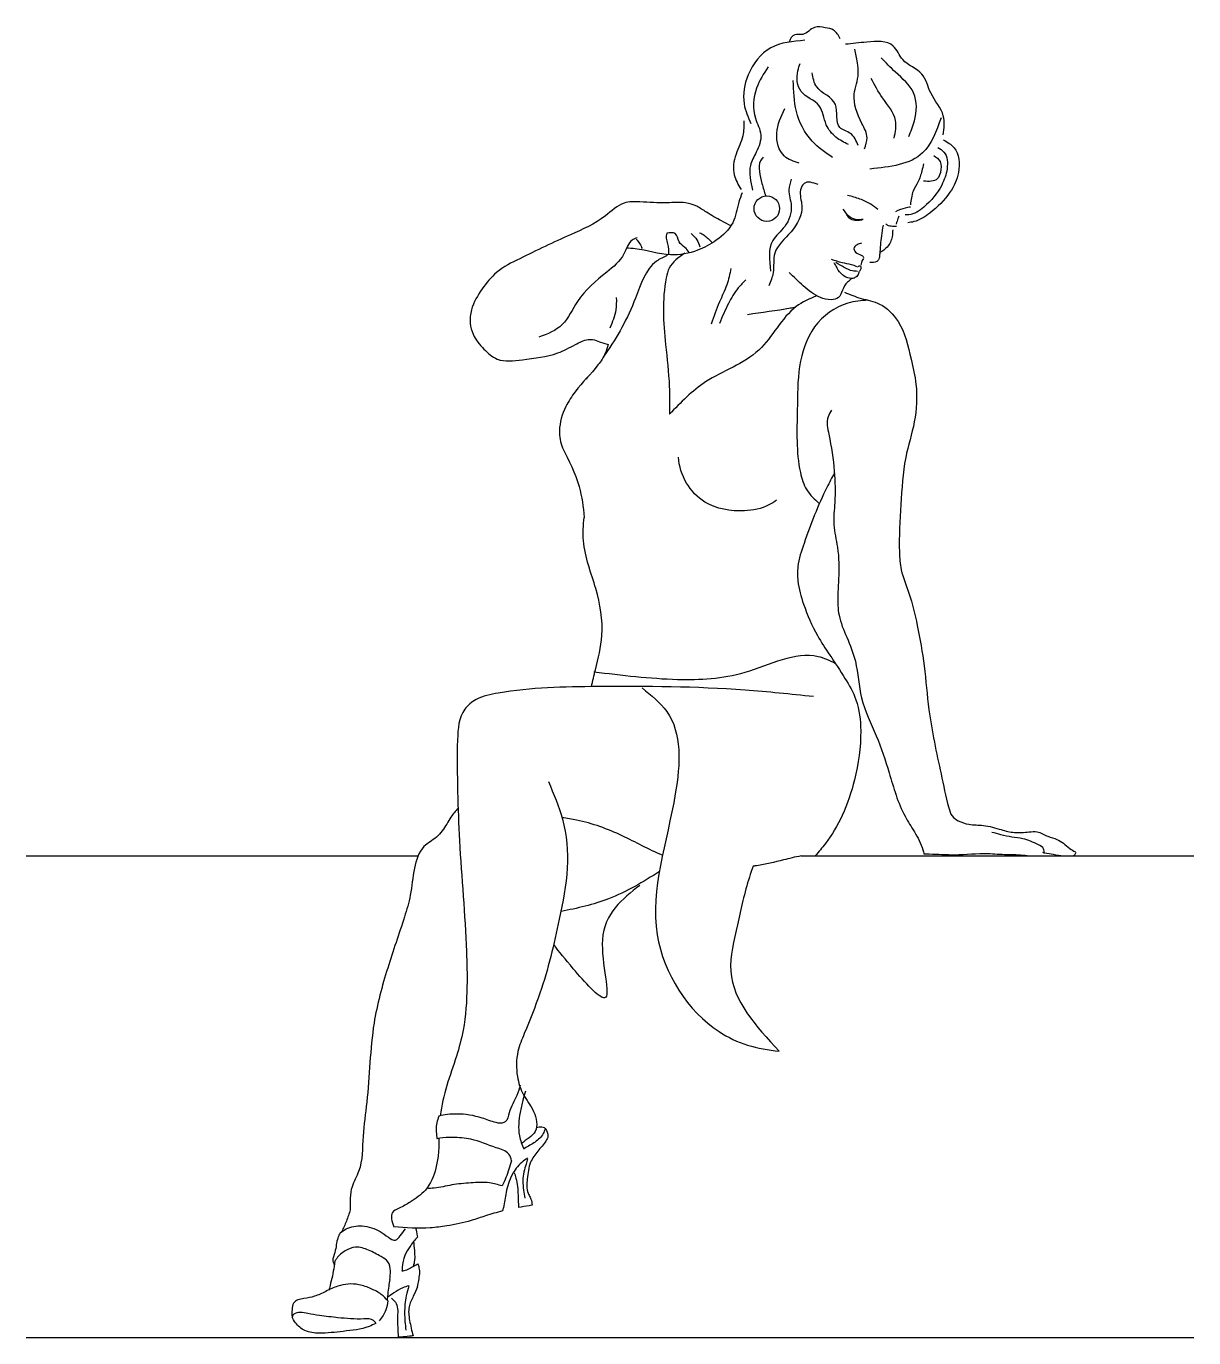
# Model space of a CAD drawing. Header units: millimetres. Extents: x -581 to 581, y 0 to 1307.
import ezdxf

# ---------------------------------------------------------------- set-up
doc = ezdxf.new("R2010")
doc.units = ezdxf.units.MM
doc.layers.add('ceco.net 137', color=7, linetype='Continuous')

msp = doc.modelspace()

# ---------------------------------------------------------------- linework, layer by layer
at = {"layer": 'ceco.net 137'}
for p, q in [((-10.6, 992.2), (-1.8, 989.6)), ((-581.4, 480), (-191.3, 480)), ((190.4, 480), (581.4, 480)), ((581.4, 0), (-581.4, 0))]:
    msp.add_line(p, q, dxfattribs=at)
msp.add_circle((156.2, 1124.9), 12.7, dxfattribs=at)
msp.add_arc((258.4, 1078.4), 10.3, 337.9569, 6.4846, dxfattribs=at)
for points, knots in [([(229.3, 1294.2), (227.5, 1297.6), (224.1, 1303.6), (213.8, 1305.2), (202.1, 1307.6), (194.6, 1296.8), (182.6, 1299.4), (179.6, 1294.2), (178.3, 1290.8)], [0, 0, 0, 0, 3.495495, 6.26072, 9.699153, 14.144679, 16.705438, 19.810007, 19.810007, 19.810007, 19.810007]), ([(152.5, 1176), (151.5, 1174.9), (148.2, 1171.1), (148.6, 1161.2), (151.3, 1149.8), (153.7, 1141.7), (154.9, 1137.6)], [0, 0, 0, 0, 1.353502, 4.81828, 8.782378, 12.935789, 12.935789, 12.935789, 12.935789]), ([(131.5, 1140.6), (130.4, 1137.5), (126.8, 1127.8), (124.2, 1109), (107, 1093), (85.9, 1081.7), (57.3, 1076), (34.1, 1084.7), (19.3, 1085.4), (16.4, 1085.4)], [0, 0, 0, 0, 3.182919, 10.057208, 17.779049, 24.598774, 33.387261, 44.94533, 47.75898, 47.75898, 47.75898, 47.75898]), ([(281.7, 1103.8), (281.4, 1101.6), (281.4, 1095.1), (277.3, 1086.5), (271.4, 1082.7), (268.7, 1081.1)], [0, 0, 0, 0, 2.161133, 5.894538, 8.844954, 8.844954, 8.844954, 8.844954]), ([(57.1, 1078.3), (53.3, 1076.6), (36.5, 1068.8), (24, 1027.2), (7.1, 996.4), (-5.6, 978.7), (-6.1, 978)], [0, 0, 0, 0, 1.229684, 5.44304, 11.775463, 12.032862, 12.032862, 12.032862, 12.032862]), ([(74.4, 1080.4), (68.3, 1076.1), (59.3, 1069.8), (51.3, 1037.3), (54.2, 997.6), (59.5, 952.5), (59.5, 929.3), (59.2, 920)], [0, 0, 0, 0, 2.115985, 3.139225, 9.792651, 13.959383, 16.760848, 16.760848, 16.760848, 16.760848]), ([(206, 1038.1), (198.7, 1035.1), (174, 1023.9), (152.7, 976), (96, 958.4), (70.4, 931.7), (59.2, 920)], [0.354376, 0.354376, 0.354376, 0.354376, 2.676565, 8.391571, 14.58096, 19.405505, 19.405505, 19.405505, 19.405505]), ([(256.9, 1033.6), (250.2, 1033.3), (229.9, 1031.3), (199.6, 1009.1), (186.6, 967.3), (186.9, 918), (184.9, 876.5), (194.6, 843.8), (203.8, 835.3), (208.5, 831.2)], [0.84096, 0.84096, 0.84096, 0.84096, 2.857515, 6.928512, 11.14595, 15.48869, 21.725167, 23.570934, 25.419997, 25.419997, 25.419997, 25.419997]), ([(184.5, 1026.5), (182.9, 1026.2), (167.1, 1023.4), (151.3, 1021.2), (137, 1019.2)], [1.823525, 1.823525, 1.823525, 1.823525, 2.311929, 6.631552, 6.631552, 6.631552, 6.631552]), ([(-1.8, 989.6), (-2.6, 986.6), (-4.7, 979.2), (-15.9, 963.1), (-31.8, 947.7), (-45.9, 925.9), (-51.9, 906.4), (-49.4, 891.9), (-47.3, 886.6)], [0, 0, 0, 0, 0.918953, 2.289855, 5.795601, 7.545432, 10.040635, 11.752207, 11.752207, 11.752207, 11.752207]), ([(220.7, 924), (219.4, 921.9), (214.8, 914.7), (219.7, 893), (224, 865.5), (224.6, 835.1), (221.7, 809.7), (228, 784.8), (228.3, 757.6), (226.2, 735.1), (228.3, 715.2), (236.3, 697.3), (247, 670.7), (248, 635.6), (266.1, 600.5), (279, 560.8), (288.2, 527.1), (303.7, 503.8), (310.4, 491.1), (312.6, 483.3), (313, 481.8)], [0, 0, 0, 0, 2.400949, 8.022612, 20.00706, 30.116834, 37.234958, 44.560239, 54.722707, 63.337701, 66.480176, 73.901985, 82.154571, 94.10054, 107.176119, 119.771849, 134.657961, 140.480655, 146.86063, 148.345651, 148.345651, 148.345651, 148.345651]), ([(-47.3, 886.6), (-40.9, 874), (-29.8, 851.9), (-26.6, 827.6), (-25.8, 817.2)], [0, 0, 0, 0, 4.203485, 7.339129, 7.339129, 7.339129, 7.339129]), ([(166, 834.6), (163.5, 832.7), (153.8, 826.4), (129, 821.7), (96.7, 827.1), (74.4, 850.5), (68.7, 868.3), (68.3, 877.3)], [5.122531, 5.122531, 5.122531, 5.122531, 6.024667, 8.535247, 12.556149, 15.187292, 17.869771, 17.869771, 17.869771, 17.869771]), ([(223.6, 861.6), (221, 856.8), (209, 834.3), (197.1, 803), (186.5, 771.6), (186.7, 750.6), (193.4, 727.3), (204, 702.3), (219.8, 678.8), (233.6, 658.2), (247.5, 633.9), (251.4, 598.5), (245.7, 559.3), (233, 521.4), (218.4, 496.3), (207.8, 484.1), (204.3, 480)], [2.569816, 2.569816, 2.569816, 2.569816, 7.794413, 27.26255, 35.009628, 39.593947, 47.303209, 58.320469, 65.740584, 74.685257, 82.450974, 92.50067, 108.394756, 120.525493, 131.010043, 136.220502, 136.220502, 136.220502, 136.220502]), ([(-18.5, 648.7), (-17.1, 654.3), (-13.2, 671.1), (-4.9, 703.5), (-11.2, 739.4), (-21.9, 769.6), (-27.5, 793.5), (-26.6, 809.5), (-25.8, 817.2)], [0.477453, 0.477453, 0.477453, 0.477453, 6.073914, 17.239465, 32.467142, 40.328313, 48.423645, 55.87647, 55.87647, 55.87647, 55.87647]), ([(224.7, 671.5), (219, 674.5), (190.6, 687.6), (136.6, 657.3), (62, 653.6), (11.8, 659.8), (-16, 663.2)], [0.989339, 0.989339, 0.989339, 0.989339, 2.877126, 10.370743, 17.093319, 25.469811, 25.469811, 25.469811, 25.469811]), ([(202.6, 638.7), (179.9, 641.1), (108.4, 648.6), (3.3, 649.4), (-86.2, 647.7), (-131.4, 638.5), (-150.4, 623.3), (-152.7, 587.9), (-151.9, 545.2), (-149.6, 474.4), (-143.2, 410.1), (-142, 347), (-144.1, 311.8), (-153, 279.1), (-163.1, 251.5), (-167.8, 231.4), (-169.1, 221.1)], [0, 0, 0, 0, 22.074721, 69.627294, 101.503288, 108.859283, 113.700815, 123.794935, 140.517544, 156.248929, 191.950333, 203.163198, 217.346539, 225.914742, 235.825164, 245.822946, 245.822946, 245.822946, 245.822946]), ([(31.9, 647.4), (41.1, 640.1), (72.4, 614.9), (67.6, 522.9), (24.9, 406.5), (92, 303.3), (146.5, 287.4), (168.6, 285.6)], [0, 0, 0, 0, 3.452221, 11.779407, 25.176056, 36.676498, 43.362182, 43.362182, 43.362182, 43.362182]), ([(-61.4, 554.1), (-56.1, 541.8), (-44.3, 514.5), (-40.4, 466.8), (-51.8, 408.9), (-64.9, 353.2), (-82.2, 310.6), (-93.5, 283.6), (-93.6, 262.3), (-87.4, 241.3), (-74.7, 227), (-70.1, 203.7), (-83.5, 197.7), (-88, 193.5)], [0, 0, 0, 0, 12.945306, 28.673714, 45.362934, 69.902787, 83.877263, 89.947095, 98.028944, 104.044782, 110.541515, 116.958183, 122.799073, 122.799073, 122.799073, 122.799073]), ([(-151.3, 527.5), (-153.8, 524.7), (-159.8, 517.7), (-165.1, 506.7), (-174.3, 496.7), (-189, 489.2), (-196.2, 466.3), (-197.6, 442.4), (-207.7, 409.2), (-222.3, 367.7), (-239, 306.5), (-239.5, 249.3), (-247.1, 200.7), (-246, 171), (-259.4, 148.9), (-259, 135.4), (-258.7, 127.5)], [1.118358, 1.118358, 1.118358, 1.118358, 4.758425, 10.04385, 12.789545, 17.824088, 25.405695, 34.202216, 41.390207, 58.718012, 76.940939, 102.519626, 113.517524, 124.892997, 130.266217, 137.696975, 137.696975, 137.696975, 137.696975]), ([(52.3, 480.7), (38.6, 486.4), (11.7, 501.7), (-22.2, 514.2), (-42.9, 517.5), (-47.8, 518.1)], [47.07515, 47.07515, 47.07515, 47.07515, 61.429545, 76.929556, 81.688604, 81.688604, 81.688604, 81.688604]), ([(190.4, 480), (184.1, 478.9), (169.7, 475.2), (154, 471.4), (143.8, 469.9), (142.6, 469.8)], [1.870694, 1.870694, 1.870694, 1.870694, 7.47586, 16.263588, 17.47095, 17.47095, 17.47095, 17.47095]), ([(415.5, 480), (414.8, 480.1), (408.1, 481.3), (395, 480.6), (371.7, 483.1), (345.9, 480), (324.8, 481.6), (314.6, 481.8), (313, 481.8)], [5.151293, 5.151293, 5.151293, 5.151293, 5.797243, 11.747932, 17.7648, 28.460441, 36.686569, 38.277019, 38.277019, 38.277019, 38.277019]), ([(463.9, 483.3), (463.5, 482.4), (462.8, 481.1), (461.9, 480.3), (461.5, 480)], [0, 0, 0, 0, 0.878262, 1.37545, 1.37545, 1.37545, 1.37545]), ([(49.2, 464.6), (33.2, 454), (2, 435.8), (-32.6, 427.7), (-48.8, 424.8)], [7.363177, 7.363177, 7.363177, 7.363177, 25.910713, 41.786597, 41.786597, 41.786597, 41.786597]), ([(142.6, 469.8), (141.3, 466.2), (134.6, 447.2), (127.6, 412.6), (111.2, 348.1), (144.9, 310.5), (168.6, 285.6)], [1.512408, 1.512408, 1.512408, 1.512408, 2.670148, 7.563358, 12.22535, 21.585163, 21.585163, 21.585163, 21.585163]), ([(29.8, 450.7), (12.1, 436.9), (-21.4, 411.1), (9.6, 315.1), (-35.9, 366.2), (-50.5, 384.6), (-56.1, 391.8)], [0, 0, 0, 0, 6.561949, 12.37469, 16.632936, 19.633981, 19.633981, 19.633981, 19.633981]), ([(-89.5, 251.7), (-90.4, 248.2), (-93.2, 238.7), (-100.4, 227.9), (-101.9, 216.5), (-107.5, 213.2), (-116.1, 214.5), (-130.5, 220.7), (-150.2, 223.8), (-164.9, 222.4), (-170.6, 220.7)], [0, 0, 0, 0, 3.452414, 9.553455, 12.787332, 13.266151, 15.730054, 20.482686, 28.800038, 34.581594, 34.581594, 34.581594, 34.581594]), ([(-84.1, 245.8), (-85, 242.8), (-87, 235.7), (-90.5, 221.1), (-92.1, 204), (-87.7, 192.4), (-85.9, 188.1)], [0, 0, 0, 0, 3.066869, 7.108927, 14.582198, 19.086093, 19.086093, 19.086093, 19.086093]), ([(-170.6, 220.7), (-171.3, 218.5), (-173.5, 211.8), (-173.3, 204), (-172.3, 198.7), (-172.2, 198.1)], [0.155529, 0.155529, 0.155529, 0.155529, 2.310853, 6.991564, 7.519658, 7.519658, 7.519658, 7.519658]), ([(-64.5, 208.5), (-64.8, 208.7), (-66.4, 210), (-69.8, 210.1), (-72.3, 209.4), (-73.2, 209.1)], [0, 0, 0, 0, 0.357137, 2.010447, 2.922818, 2.922818, 2.922818, 2.922818]), ([(-170.4, 198.6), (-170.4, 193.2), (-170.6, 183.2), (-173.7, 165.5), (-181.1, 146.9), (-197.4, 136.3), (-208.2, 129.5), (-217.6, 126.1), (-218.1, 117.6), (-216.4, 113.1), (-215.3, 110.6)], [253.082355, 253.082355, 253.082355, 253.082355, 258.324865, 262.71704, 270.549348, 276.788575, 280.848189, 283.4055, 285.425643, 288.106686, 288.106686, 288.106686, 288.106686]), ([(-98, 176.4), (-98.6, 178.9), (-101, 185.7), (-118.2, 190.4), (-135.5, 198.5), (-155, 199.6), (-166.4, 199.7), (-171.3, 198.4), (-172.2, 198.1)], [0.731918, 0.731918, 0.731918, 0.731918, 3.094337, 7.611664, 16.181839, 22.123059, 26.236942, 27.102655, 27.102655, 27.102655, 27.102655]), ([(-64.5, 208.5), (-65.3, 206.4), (-67, 201.1), (-74.6, 194.3), (-82, 190.7), (-85.6, 188.3), (-85.9, 188.1)], [0, 0, 0, 0, 1.585341, 5.359443, 9.302739, 9.599338, 9.599338, 9.599338, 9.599338]), ([(-64.5, 208.5), (-62.5, 205.9), (-61.2, 200), (-64.6, 194.4), (-72.1, 186), (-80.8, 174.1), (-82.3, 159.3), (-83.4, 146.8), (-79.9, 140.8), (-78.2, 136.8), (-77.8, 134.2), (-77.6, 132.1)], [0, 0, 0, 0, 1.638737, 3.710655, 8.02392, 12.223855, 17.728838, 22.236438, 23.77414, 24.397436, 26.395531, 26.395531, 26.395531, 26.395531]), ([(-98, 176.4), (-100, 170.8), (-102.3, 162.2), (-106.1, 154.1), (-107.4, 151.3)], [129.181741, 129.181741, 129.181741, 129.181741, 134.92277, 137.85353, 137.85353, 137.85353, 137.85353]), ([(-82.1, 179.2), (-84.1, 177.7), (-90.3, 173.2), (-99, 161.8), (-103.6, 145.8), (-105.3, 133.6), (-106.7, 127.5), (-107, 126.4)], [0, 0, 0, 0, 2.390993, 7.466577, 13.41897, 18.330508, 19.420409, 19.420409, 19.420409, 19.420409]), ([(-95.4, 164.3), (-94.8, 162.6), (-92.3, 155.4), (-91.5, 143.7), (-91.3, 133.9), (-91.2, 129.9)], [0, 0, 0, 0, 1.741311, 7.35996, 11.224853, 11.224853, 11.224853, 11.224853]), ([(-107.4, 151.3), (-111.5, 152.5), (-121.7, 155.4), (-138.8, 154.4), (-157.2, 152.8), (-171.6, 149), (-180, 148.8), (-182.5, 148.9)], [0.182978, 0.182978, 0.182978, 0.182978, 4.330426, 10.394258, 16.49536, 22.310691, 24.666548, 24.666548, 24.666548, 24.666548]), ([(-77.6, 132.1), (-78.6, 131.9), (-83.1, 131), (-87.6, 130.4), (-91.2, 129.9)], [0.279258, 0.279258, 0.279258, 0.279258, 1.20642, 4.733155, 4.733155, 4.733155, 4.733155]), ([(-258.7, 127.5), (-259.9, 123.7), (-262.2, 116.3), (-265.6, 109.2), (-267.1, 105.8)], [0, 0, 0, 0, 3.846422, 7.517873, 7.517873, 7.517873, 7.517873]), ([(-107, 126.4), (-112.8, 124.8), (-123.2, 121.8), (-141.3, 115.5), (-159.8, 111.7), (-185.5, 108.2), (-203.2, 109.6), (-215.3, 110.6)], [0.074786, 0.074786, 0.074786, 0.074786, 5.725246, 10.541608, 18.588253, 23.950912, 35.662096, 35.662096, 35.662096, 35.662096]), ([(-268.8, 104.5), (-266.9, 106), (-260.5, 110.5), (-245.9, 112.7), (-230.7, 107.9), (-221.9, 100.7), (-213.7, 95.4), (-208.3, 102.3), (-205.4, 106.2), (-203.8, 108.4)], [0.464113, 0.464113, 0.464113, 0.464113, 2.773874, 7.993031, 14.09791, 17.317491, 19.734487, 21.778861, 24.573553, 24.573553, 24.573553, 24.573553]), ([(-191.5, 100.7), (-191.6, 101), (-192, 103.9), (-192.6, 106.7), (-193.3, 109.2)], [1.245022, 1.245022, 1.245022, 1.245022, 1.54999, 4.035511, 4.035511, 4.035511, 4.035511]), ([(-268.8, 104.5), (-269.6, 102.9), (-272.6, 96.8), (-272.6, 87.1), (-277, 77.9), (-275.2, 74.1), (-274.6, 73)], [0.33605, 0.33605, 0.33605, 0.33605, 2.048562, 6.862455, 9.74358, 10.936091, 10.936091, 10.936091, 10.936091]), ([(-191.5, 100.7), (-194.3, 97.5), (-199.2, 91.7), (-205, 81.5), (-206.9, 72.9), (-207.1, 67.5), (-207.2, 66.2)], [0.907788, 0.907788, 0.907788, 0.907788, 5.015327, 8.227647, 12.176072, 13.433074, 13.433074, 13.433074, 13.433074]), ([(-195.7, 95.8), (-195.5, 93.7), (-194.9, 87.6), (-194, 79.2), (-195.4, 73.1), (-196, 71)], [0.553833, 0.553833, 0.553833, 0.553833, 2.576144, 6.487349, 8.619056, 8.619056, 8.619056, 8.619056]), ([(-219.2, 58.1), (-218.9, 60.8), (-218.3, 66.7), (-219.9, 76.2), (-229.7, 82), (-239.7, 87.3), (-252.7, 91.9), (-264.5, 86.8), (-270.7, 81.4), (-273.5, 77.3), (-274.1, 76.3)], [0, 0, 0, 0, 2.719085, 5.779089, 8.510918, 13.083322, 17.329127, 20.654317, 24.377392, 25.481018, 25.481018, 25.481018, 25.481018]), ([(-274.1, 76.3), (-274.6, 73), (-275.9, 63.1), (-278.4, 53.5), (-280.1, 47.2)], [17.338244, 17.338244, 17.338244, 17.338244, 20.610316, 26.923537, 26.923537, 26.923537, 26.923537]), ([(-191.2, 73.4), (-192.5, 72.8), (-197.2, 70.5), (-202.2, 67), (-206.6, 66.3), (-207.2, 66.2)], [0.336491, 0.336491, 0.336491, 0.336491, 1.720399, 5.419726, 6.002426, 6.002426, 6.002426, 6.002426]), ([(-191.7, 50.7), (-191.3, 52.8), (-190.1, 59.1), (-188.7, 67.1), (-190.7, 72.2), (-191.2, 73.4)], [0, 0, 0, 0, 2.144283, 6.186132, 7.468257, 7.468257, 7.468257, 7.468257]), ([(-221.2, 36.8), (-223.3, 39.1), (-228, 44.2), (-238.3, 49.1), (-252.4, 54.6), (-269, 53.2), (-282.8, 46.3), (-293.8, 40.9), (-304.6, 39.1), (-316, 37), (-316.8, 27.7), (-316.8, 23), (-316.7, 20.6)], [0, 0, 0, 0, 2.993442, 6.639707, 10.858212, 17.665263, 21.850213, 25.856799, 29.288017, 32.937959, 35.146148, 37.435898, 37.435898, 37.435898, 37.435898]), ([(-219.2, 58.1), (-219.6, 55.9), (-220.6, 51), (-221.3, 44.1), (-221.8, 39.5), (-222, 37.7)], [0, 0, 0, 0, 2.192236, 4.846094, 6.655645, 6.655645, 6.655645, 6.655645]), ([(-217.7, 39.3), (-216.2, 38.1), (-210.9, 33.9), (-212, 18.7), (-211.3, 7.3), (-210.9, 0.7)], [0, 0, 0, 0, 1.751493, 6.437399, 13.03925, 13.03925, 13.03925, 13.03925]), ([(-233.1, 14.3), (-233.8, 15.4), (-236.5, 19.3), (-251.4, 18.1), (-268.4, 19.7), (-287.1, 21.7), (-299.7, 23.9), (-307.9, 25.6), (-314.8, 24.7), (-316.3, 21.7), (-316.7, 20.6)], [0, 0, 0, 0, 1.247379, 4.399478, 12.717046, 18.751305, 22.481081, 24.978003, 27.128868, 28.247588, 28.247588, 28.247588, 28.247588]), ([(-196.2, 1.9), (-197.4, 1.8), (-201.4, 1.2), (-206.3, 0.7), (-210.1, 0.7), (-210.9, 0.7)], [0, 0, 0, 0, 1.155776, 3.937325, 4.779207, 4.779207, 4.779207, 4.779207])]:
    msp.add_open_spline(points, degree=3, knots=knots, dxfattribs=at)
for points in [[(194.2, 1292.6), (160.1, 1285), (137.6, 1258.1), (133.6, 1229.3), (140.3, 1209.6)], [(332, 1198.4), (332, 1217.2), (319.5, 1240.1), (310.5, 1259), (291.6, 1273.3), (282.2, 1286.8), (255.7, 1290.8), (234.6, 1288.6)], [(253.4, 1184.5), (256.1, 1195.4), (250.9, 1209.7), (243.3, 1238.9), (247.3, 1259.3), (246.4, 1270.2), (244, 1283.9)], [(237.6, 1188.7), (225.1, 1196), (215.4, 1208.5), (208.4, 1227.3), (190.4, 1241.6), (187.1, 1262.3), (189.5, 1269.6)], [(297.5, 1196.6), (303.3, 1212.3), (302.4, 1240.1), (284.4, 1260.8), (270.1, 1275.1)], [(157.5, 1266), (146, 1245), (144.8, 1214.9), (150.2, 1198.5), (145.7, 1181.1), (139.9, 1168), (142, 1143.4)], [(247.3, 1187.8), (239.4, 1199.7), (229, 1205.7), (224.5, 1228.6), (205.9, 1246.2), (201.4, 1260.2)], [(283.1, 1195.2), (284.4, 1212.7), (271.4, 1235.2), (260.2, 1254.5)], [(221.6, 1175.9), (201.4, 1192.1), (185.7, 1221.7), (182.6, 1252.6)], [(188.3, 1170.2), (173.7, 1177.2), (166.1, 1200), (174.3, 1224.6)], [(329.8, 1215.4), (311.4, 1180.4), (258.9, 1164.3)], [(133.2, 1212.3), (132.3, 1197.5), (125.5, 1179.1), (123.7, 1158.5), (130.5, 1144.1)], [(332, 1193.5), (342.7, 1185.6), (347.1, 1161), (338.6, 1141.2), (318.5, 1120.5), (302.7, 1111.9), (296.5, 1110.8)], [(326.5, 1185.8), (332.6, 1181.2), (335.7, 1164.5), (330.4, 1148.4), (312.6, 1126.4), (297.6, 1118.7), (294.1, 1118.7)], [(322.5, 1177.9), (328.7, 1171.7), (329.1, 1161), (326, 1154.6), (312.2, 1152.2)], [(312.2, 1169.5), (310.6, 1162.4), (306.7, 1151.4), (302, 1142.4), (299.2, 1128.8)], [(180.5, 1154.3), (178.2, 1143.6), (180.5, 1127.8), (174, 1107.1), (162.2, 1093.2), (160, 1062.5)], [(207.3, 1149), (193.3, 1149.9), (189.8, 1143.6), (191.1, 1127.9), (180.3, 1101.9), (164.2, 1080.4), (162.4, 1061.1), (158.3, 1048.1)], [(266.9, 1124), (259.7, 1129.3), (249, 1134.4), (236.6, 1138.1)], [(120.8, 1107.7), (111.1, 1112.6), (96, 1121.4), (86.4, 1127.2), (75.3, 1130.7), (56.9, 1130.7), (29.8, 1131.6), (14, 1130.4), (-4.6, 1117.6), (-39.4, 1098.9), (-89.9, 1075), (-112.9, 1061.3), (-127.2, 1045), (-138, 1024), (-139.2, 1010.8), (-136.3, 999.7), (-125.5, 984.9), (-112.3, 975), (-87.3, 974.4), (-52, 981.1), (-34.5, 989.5), (-21.7, 994.5), (-17.3, 994.5), (-10.6, 992.2)], [(252.1, 1114.1), (245.8, 1113.8), (237.8, 1117.5), (232.3, 1124.5)], [(299.2, 1126.4), (294.1, 1125.5), (284.4, 1121.8)], [(251.1, 1113.5), (248.6, 1113.1), (239.3, 1114.6), (235.6, 1118.8)], [(287.8, 1117.4), (286.8, 1115.1), (285.1, 1109.5)], [(56.5, 1100.3), (55.9, 1095.6), (57.4, 1089.8), (58.3, 1078.7)], [(79, 1081.1), (74.6, 1086.3), (68.8, 1091.9), (65, 1100), (61.5, 1100.9), (56.5, 1100.3)], [(80.7, 1100), (86.6, 1093.9), (89.5, 1086.9)], [(89.2, 1100.9), (93.8, 1098.3), (101.7, 1091.3)], [(272, 1108.3), (270.3, 1097.8), (268.6, 1079.6)], [(274.8, 1109.7), (277.1, 1108.1), (280.2, 1107.6), (285.2, 1107.5)], [(27, 1095.9), (22.1, 1093.6), (13.9, 1079.9), (-3.3, 1061.5), (-32.4, 1032.4), (-47.6, 1009.3), (-70.9, 996.8)], [(25.9, 1094.5), (29.7, 1089.8), (32, 1085.1)], [(250.5, 1090.6), (246.1, 1088.9), (242.9, 1085), (245.8, 1080.6), (251.4, 1077.7), (252.6, 1076.3)], [(246, 1067), (240.6, 1069), (231.4, 1070.9), (220.7, 1074.3)], [(252.4, 1075.3), (251.2, 1073.3), (250, 1068.7)], [(267.9, 1074.6), (265.7, 1072.2), (258.7, 1071.2)], [(120.5, 1065.4), (116.3, 1048.9), (109, 1031.9), (100.8, 1009.9)], [(240.3, 1054.5), (236.6, 1051.7), (231.5, 1043.5), (227.6, 1036.3), (220.2, 1034.1), (209.6, 1036.4), (192.4, 1048), (178.5, 1061.2)], [(243, 1055.5), (238.7, 1055.5), (231.7, 1058.9), (226.3, 1065.5), (224.1, 1069.8), (223.3, 1070.8)], [(246.6, 1062.4), (241.6, 1062.8), (233.4, 1066.3), (224.9, 1071.1)], [(247.7, 1062.1), (247.6, 1060.2), (244.9, 1056.7), (243.1, 1055.6)], [(249.8, 1067.4), (247.9, 1067.5), (246.6, 1066.7)], [(248.4, 1062.5), (249.6, 1063.8), (250.1, 1067.2)], [(135.3, 1053.9), (127.8, 1045.9), (118, 1030.4), (109, 1010.4)], [(6.3, 1036.2), (5.8, 1024.2), (-0.1, 1005.8)], [(233.6, 1041.5), (250.1, 1035.5), (268.5, 1029.8), (286.9, 1012.6), (299.9, 974.9), (304.7, 949.9), (303.1, 912.5), (294.5, 876.9), (289.8, 830), (288.2, 782.7), (290.1, 765.2), (297.7, 741.7), (306, 709.7), (312.9, 669.3), (317.7, 625.7), (329.7, 561.7), (337.4, 528.1), (340.8, 519.9), (346.9, 515.1), (357.3, 511.6), (371.9, 510.4), (389.7, 506.2), (403, 503.4), (417.3, 504), (425.6, 504), (436, 499.6), (445.2, 496.4), (451.6, 492.6), (457.9, 487.5), (463.6, 484.1)], [(432.3, 482.3), (431.9, 487.2), (426.7, 491.1), (411.2, 497.2), (400.2, 498.8), (389.4, 501.1), (380.4, 503.5)], [(-82.3, 178.3), (-83.5, 173), (-85.8, 165.4), (-86.1, 146.9), (-84.8, 139.2)], [(-200.4, 51.7), (-206.3, 49.9), (-215.2, 44.7), (-221.9, 40)], [(-200.4, 51.7), (-202.9, 41.8), (-204.6, 24.7), (-203.4, 7.6)], [(-191.7, 50.7), (-195.9, 41.5), (-200.1, 30.9), (-199.6, 17.3), (-196.2, 1.9)], [(-233.1, 14.3), (-240, 11.3), (-265.7, 6.4), (-289.7, 4.6), (-303.8, 7.1), (-313.3, 15), (-316.7, 20.6)]]:
    msp.add_spline(points, degree=3, dxfattribs=at)
for points in [[(-21.4, 958.1), (-22.2, 957.1), (-22.9, 956.1), (-23.7, 955.1)], [(449.1, 480), (442.2, 481.2), (436.6, 482.3), (431, 483.3)]]:
    msp.add_open_spline(points, degree=3, dxfattribs=at)
at = {"layer": 'ceco.net 137', "start_tangent": (383.706565, 923.455073)}
msp.add_spline([(-221.2, 36.8), (-223.2, 27.7), (-229.8, 16.8)], degree=3, dxfattribs=at)

doc.saveas('drawing.dxf')
